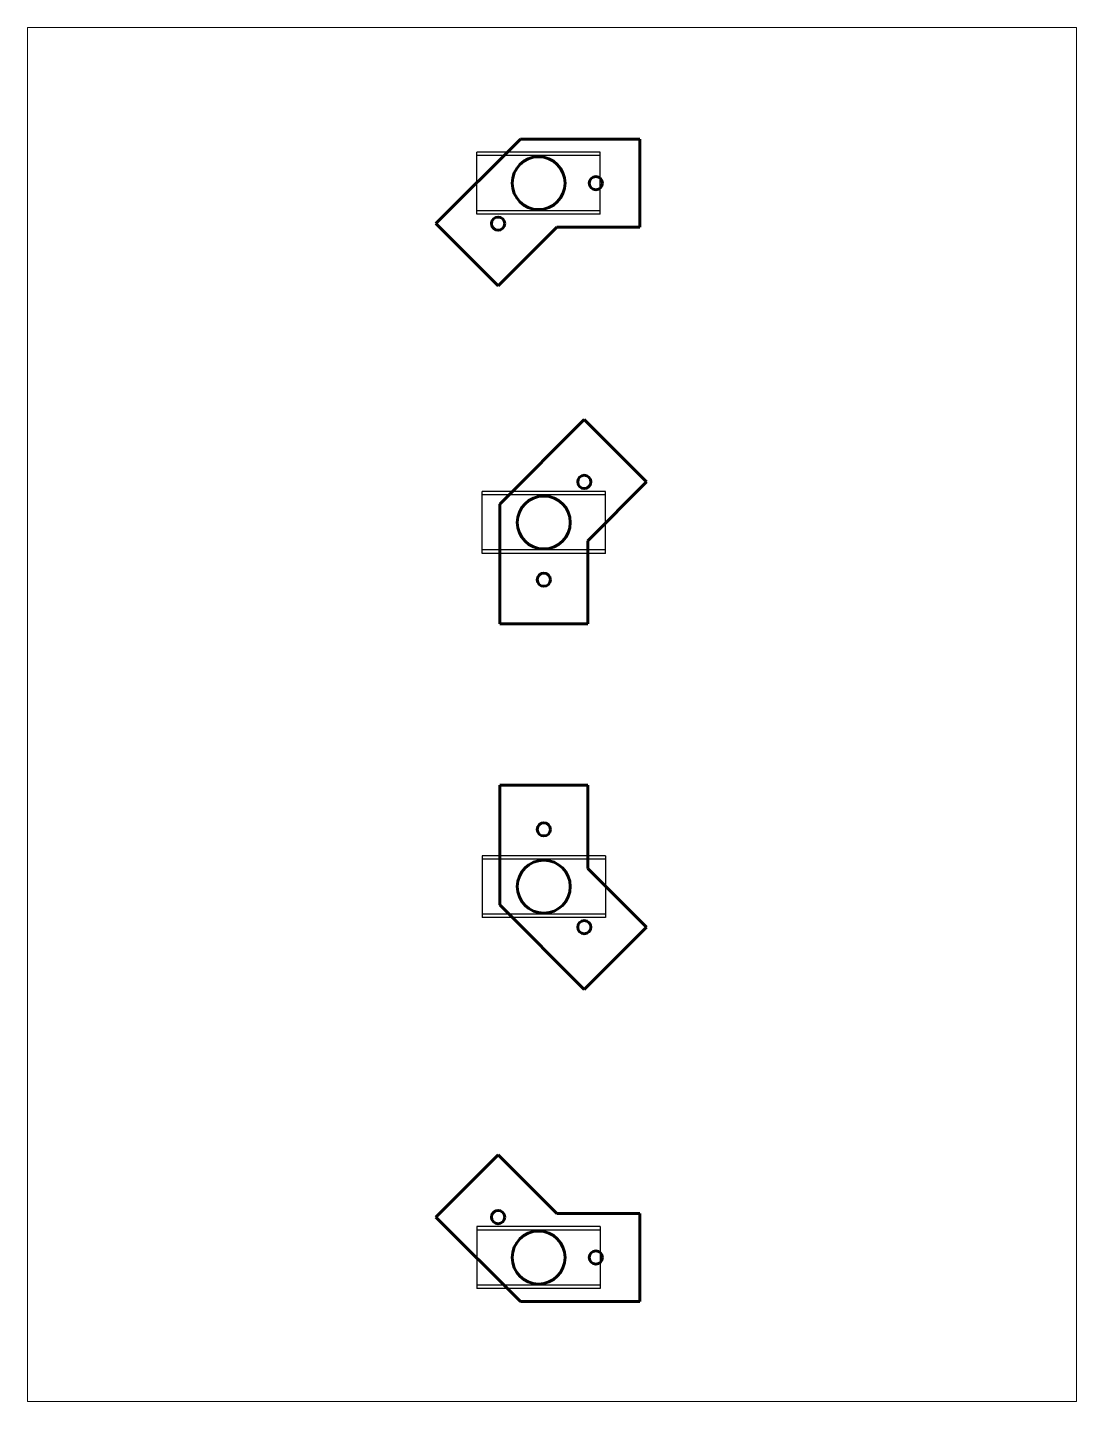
# Paper-space layout 'C1-4' of a CAD drawing. Header units: inches. Extents: x 0 to 8.2, y 0 to 10.7.
# The model-space entities are those that its viewports show. They can reach past a viewport. Long polylines and large blocks are cut down to what shows.
import ezdxf

# ---------------------------------------------------------------- set-up
doc = ezdxf.new("R2010")
doc.units = ezdxf.units.IN
doc.header["$MEASUREMENT"] = 0
doc.linetypes.add('HIDDEN', pattern=[0.375, 0.25, -0.125])
doc.layers.add('DIMENSIONS', color=3, linetype='Continuous')
doc.layers.add('STEEL', color=5, linetype='Continuous', lineweight=9)

msp = doc.modelspace()

# ---------------------------------------------------------------- linework, layer by layer
at = {"layer": 'STEEL', "lineweight": 60}
for p, q in [((23222.11564, 14108.05522), (23217.31755, 14103.25712)), ((23222.11564, 14108.05522), (23228.90118, 14108.05522)), ((23228.90118, 14108.05522), (23228.90118, 14103.05522)), ((23217.31755, 14103.25712), (23220.85308, 14099.72158)), ((23224.18671, 14103.05522), (23220.85308, 14099.72158)), ((23224.18671, 14103.05522), (23228.90118, 14103.05522)), ((23220.94499, 14087.33904), (23225.74309, 14092.13714)), ((23225.74309, 14092.13714), (23229.27862, 14088.60161)), ((23225.94499, 14085.26798), (23229.27862, 14088.60161)), ((23220.94499, 14087.33904), (23220.94499, 14080.55351)), ((23225.94499, 14085.26798), (23225.94499, 14080.55351)), ((23220.94499, 14080.55351), (23225.94499, 14080.55351)), ((23220.94499, 14064.60315), (23220.94499, 14071.38868)), ((23220.94499, 14071.38868), (23225.94499, 14071.38868)), ((23225.94499, 14066.67422), (23225.94499, 14071.38868)), ((23225.94499, 14066.67422), (23229.27862, 14063.34058)), ((23220.94499, 14064.60315), (23225.74309, 14059.80505)), ((23225.74309, 14059.80505), (23229.27862, 14063.34058)), ((23217.31755, 14046.89191), (23220.85308, 14050.42744)), ((23224.18671, 14047.09381), (23220.85308, 14050.42744)), ((23224.18671, 14047.09381), (23228.90118, 14047.09381)), ((23228.90118, 14042.09381), (23228.90118, 14047.09381)), ((23222.11564, 14042.09381), (23217.31755, 14046.89191)), ((23222.11564, 14042.09381), (23228.90118, 14042.09381))]:
    msp.add_line(p, q, dxfattribs=at)
at = {"layer": 'STEEL', "color": 4, "lineweight": 30}
for p, q in [((23226.65118, 14107.31007), (23219.65118, 14107.31007)), ((23219.65118, 14103.80036), (23219.65118, 14107.31007)), ((23226.65118, 14103.80036), (23226.65118, 14107.31007)), ((23226.65118, 14103.80036), (23219.65118, 14103.80036)), ((23226.94499, 14088.05837), (23219.94499, 14088.05837)), ((23219.94499, 14084.54865), (23219.94499, 14088.05837)), ((23226.94499, 14084.54865), (23226.94499, 14088.05837)), ((23226.94499, 14084.54865), (23219.94499, 14084.54865)), ((23226.94499, 14067.39354), (23219.94499, 14067.39354)), ((23219.94499, 14067.39354), (23219.94499, 14063.88383)), ((23226.94499, 14067.39354), (23226.94499, 14063.88383)), ((23226.94499, 14063.88383), (23219.94499, 14063.88383)), ((23226.65118, 14046.34867), (23219.65118, 14046.34867)), ((23219.65118, 14046.34867), (23219.65118, 14042.83896)), ((23226.65118, 14046.34867), (23226.65118, 14042.83896)), ((23226.65118, 14042.83896), (23219.65118, 14042.83896))]:
    msp.add_line(p, q, dxfattribs=at)
at = {"layer": 'STEEL', "color": 4, "linetype": 'HIDDEN', "lineweight": 30}
for p, q in [((23226.65118, 14107.11772), (23219.65118, 14107.11772)), ((23226.65118, 14103.99272), (23219.65118, 14103.99272)), ((23226.94499, 14087.86601), (23219.94499, 14087.86601)), ((23226.94499, 14084.74101), (23219.94499, 14084.74101)), ((23226.94499, 14067.20118), (23219.94499, 14067.20118)), ((23226.94499, 14064.07618), (23219.94499, 14064.07618)), ((23226.65118, 14046.15631), (23219.65118, 14046.15631)), ((23226.65118, 14043.03131), (23219.65118, 14043.03131))]:
    msp.add_line(p, q, dxfattribs=at)
at = {"layer": 'STEEL', "lineweight": 60}
for centre, radius in [((23223.15118, 14105.55522), 1.5), ((23226.40118, 14105.55522), 0.375), ((23220.85308, 14103.25712), 0.375), ((23225.74309, 14088.60161), 0.375), ((23223.44499, 14086.30351), 1.5), ((23223.44499, 14083.05351), 0.375), ((23223.44499, 14068.88868), 0.375), ((23223.44499, 14065.63868), 1.5), ((23225.74309, 14063.34058), 0.375), ((23220.85308, 14046.89191), 0.375), ((23223.15118, 14044.59381), 1.5), ((23226.40118, 14044.59381), 0.375)]:
    msp.add_circle(centre, radius, dxfattribs=at)

psp = doc.layouts.new('C1-4')

# ---------------------------------------------------------------- viewports
at = {"layer": 'DIMENSIONS'}
psp.add_viewport(center=(4.089, 5.356), size=(8.177, 10.7121), view_center_point=(23223.91363, 14075.40597), view_height=77.960522, dxfattribs=at)

doc.saveas('drawing.dxf')
